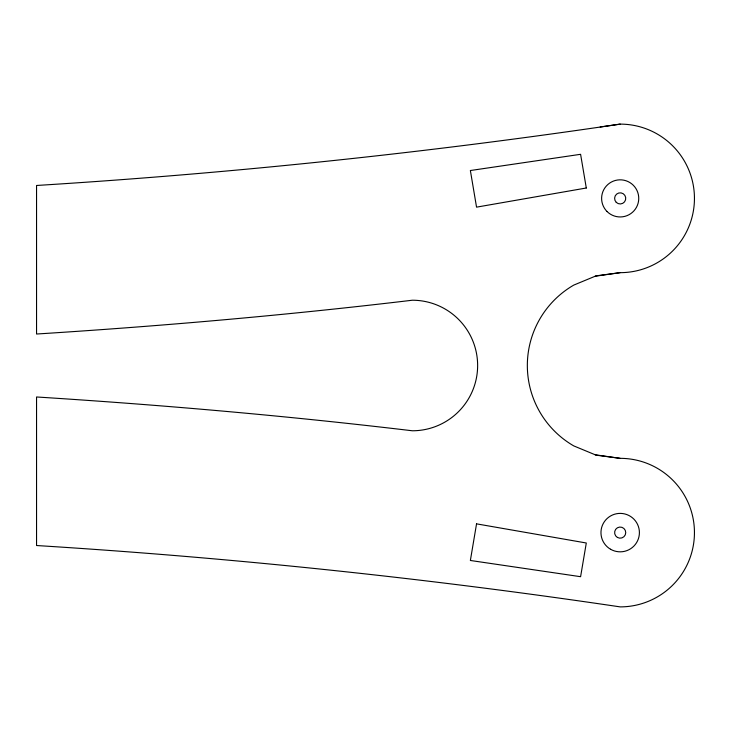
<?xml version="1.0" encoding="UTF-8"?>
<svg xmlns="http://www.w3.org/2000/svg" width="731" height="731" viewBox="0 0 731 731"><rect width="100%" height="100%" fill="white"/><g stroke="black" fill="none" stroke-linecap="round" stroke-linejoin="round"><path stroke-width="1.1" d="M600.178 126.975L620.18 124.115A74.27 74.27 0 0 1 694.45 198.384A74.27 74.27 0 0 1 620.18 272.663L595.171 276.227M620.18 124.115C426.621 152.843 231.846 173.32 36.55 185.473L36.55 334.021C162.081 326.063 287.447 315.125 412.357 300.222A65.278 65.278 0 0 1 477.635 365.5A65.278 65.278 0 0 1 412.357 430.778C287.447 415.875 162.081 404.937 36.55 396.979L36.55 545.527C231.846 557.68 426.621 578.157 620.18 606.885A74.27 74.27 0 0 0 694.45 532.616A74.27 74.27 0 0 0 620.18 458.337L595.171 454.773M620.18 272.663L596.149 275.825L573.762 285.099A92.837 92.837 0 0 0 573.762 445.901L596.149 455.175L620.18 458.337M476.548 523.853L470.371 560.476L580.597 576.695L586.299 542.996L476.548 523.853M586.299 188.004L476.548 207.147L470.371 170.524L580.597 154.305L586.299 188.004M610.568 549.255A19.225 19.225 0 0 0 639.406 532.616A19.225 19.225 0 0 0 610.568 515.967A19.225 19.225 0 0 0 610.568 549.255M617.393 537.431A5.574 5.574 0 0 0 625.745 532.616A5.574 5.574 0 0 0 617.393 527.791A5.574 5.574 0 0 0 617.393 537.431M607.05 211.515A18.567 18.567 0 0 0 638.117 203.191A18.567 18.567 0 0 0 615.374 180.456A18.567 18.567 0 0 0 607.05 211.515M616.242 202.332A5.574 5.574 0 0 0 625.562 199.828A5.574 5.574 0 0 0 618.737 193.011A5.574 5.574 0 0 0 616.242 202.332"/></g></svg>
